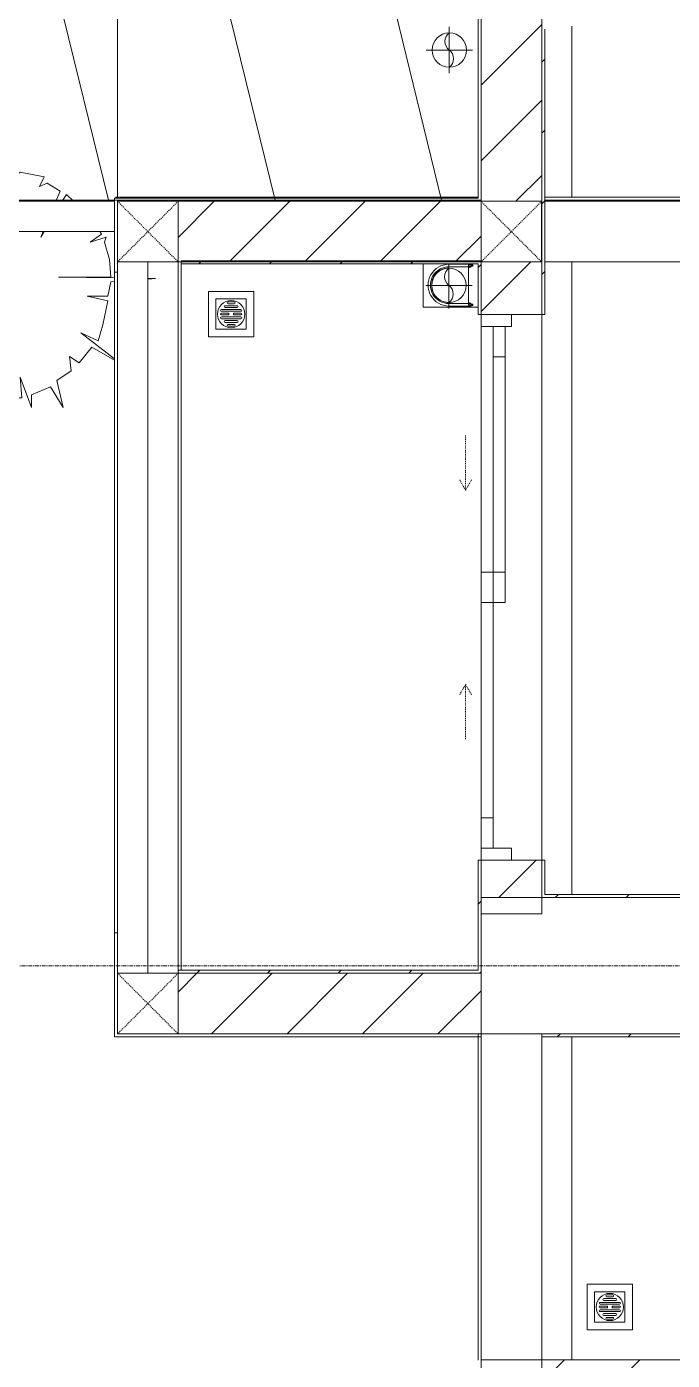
# Model space of a CAD drawing. Header units: millimetres. Extents: x 5357 to 201988, y -16345 to 109895.
# Drawn here: x 105953 to 108084, y 60435 to 64835 of the extents above; entities that cross this region are included whole.
import ezdxf

# ---------------------------------------------------------------- set-up
doc = ezdxf.new("R2010")
doc.units = ezdxf.units.MM
for name, pattern in [('Dash', [6, 3, -3]), ('Grid Line', [22.225, 12.7, -3.175, 3.175, -3.175]), ('IMPORT-CENTER _3_', [10.16, 6.35, -1.27, 1.27, -1.27])]:
    doc.linetypes.add(name, pattern=pattern)
for name, color, linetype, lineweight in [('0-1', 7, 'Continuous', 5), ('A-CLNG', 13, 'Continuous', 9), ('A-DETL-GENF', 92, 'Continuous', 9), ('A-DETL-GENF-5', 254, 'Continuous', 9), ('A-DETL-THIN', 151, 'Continuous', 9), ('A-DOOR', 31, 'Continuous', 9), ('A-DOOR-FRAM', 31, 'Continuous', 9), ('A-DOOR-HDLN', 31, 'Dash', 9), ('A-FLOR', 192, 'Continuous', 9), ('A-FLOR-1', 10, 'Continuous', 9), ('A-FLOR-2', 53, 'Continuous', 9), ('A-WALL', 113, 'Continuous', 9), ('A-WALL-1', 9, 'Continuous', 18), ('A-WALL-2', 53, 'Continuous', 9), ('A-WALL-4', 113, 'Continuous', 18), ('A-WALL-PATT-1', 10, 'Continuous', 9), ('A-WALL-PATT-2', 53, 'Continuous', 9), ('A-WALL-PATT-3', 111, 'Continuous', 9), ('G-IMPT', 8, 'Continuous', 9), ('G-IMPT-2', 8, 'IMPORT-CENTER _3_', 9), ('I-WALL-1', 9, 'Continuous', 18), ('I-WALL-2', 53, 'Continuous', 9), ('L-PLNT', 71, 'Continuous', 9), ('L-SITE-WALL-1', 10, 'Continuous', 9), ('M-EQPM', 50, 'Continuous', 9), ('S-COLS', 52, 'Continuous', 9), ('S-COLS-2', 9, 'Continuous', 18), ('S-COLS-5', 52, 'Continuous', 18), ('S-COLS-6', 52, 'Dash', 9), ('S-COLS-HDLN', 52, 'Dash', 9), ('S-GRID-1', 1, 'Grid Line', 9)]:
    doc.layers.add(name, color=color, linetype=linetype, lineweight=lineweight)
pattern_1 = [(45, (0, 0), (-124.4508, 124.4508), [])]
pattern_2 = [(45, (0, 0), (-116.67262, 116.67262), [])]

# ---------------------------------------------------------------- blocks, each defined once
blk = doc.blocks.new('NCV_TKTC_KET CAU_rvt-1-TKCS_MB SÂN ĐƯỜNG NỘI BỘ')
at = {"layer": 'A-FLOR-1'}
for p, q in [((107452.5, 64271.9), (107452.5, 68435.3)), ((106242.5, 64261.9), (100752.6, 64261.9)), ((100752.6, 64261.9), (106242.5, 64261.9)), ((107452.5, 62085.3), (107452.5, 63885.3)), ((107452.5, 61502), (107452.5, 61511.9)), ((107452.5, 60435.3), (107452.5, 61502)), ((107452.5, 60582.9), (107452.5, 60435.3))]:
    blk.add_line(p, q, dxfattribs=at)
at = {"layer": 'A-FLOR-2'}
for p, q in [((107452.5, 63885.3), (107452.5, 62085.3)), ((107452.5, 61511.9), (107452.5, 61502))]:
    blk.add_line(p, q, dxfattribs=at)
at = {"layer": 'L-SITE-WALL-1'}
blk.add_line((107452.6, 60437.3), (107452.6, 61511.9), dxfattribs=at)
at = {"layer": 'S-COLS-2'}
for p, q in [((108302.6, 61961.9), (107452.6, 61961.9)), ((107452.6, 61961.9), (107452.6, 61511.9)), ((107452.6, 61511.9), (108302.6, 61511.9))]:
    blk.add_line(p, q, dxfattribs=at)
blk = doc.blocks.new('NCV_TKTC_TANG 1_rvt-1-TKCS_MB SÂN ĐƯỜNG NỘI BỘ')
at = {"layer": 'A-WALL-PATT-1'}
h = blk.add_hatch(dxfattribs=at)
h.set_pattern_fill('FP_1', color=256, style=0, pattern_type=2)
h.set_pattern_definition(pattern_1)
h.paths.add_polyline_path([(110487.8, 60336.9), (110652.6, 60336.9), (110652.6, 60436.9), (107652.6, 60436.9), (107652.6, 60336.9), (109454.5, 60336.9)])
at = {"layer": 'A-WALL-PATT-2'}
h = blk.add_hatch(dxfattribs=at)
h.set_pattern_fill('FP_2', color=256, style=0, pattern_type=2)
h.set_pattern_definition(pattern_2)
h.paths.add_polyline_path([(107662.6, 61962), (107662.6, 62085.3), (107652.6, 62085.3), (107652.6, 61962)])
h.paths.add_polyline_path([(107652.6, 63885.3), (107662.6, 63885.3), (107662.6, 64826.9), (107652.6, 64826.9), (107652.6, 64058.6)])
h = blk.add_hatch(dxfattribs=at)
h.set_pattern_fill('FP_2', color=256, style=0, pattern_type=2)
h.set_pattern_definition(pattern_2)
h.paths.add_polyline_path([(106462.6, 64051.9), (107442.6, 64051.9), (107442.6, 64058.6), (106462.6, 64058.6)])
h = blk.add_hatch(dxfattribs=at)
h.set_pattern_fill('FP_2', color=256, style=0, pattern_type=2)
h.set_pattern_definition(pattern_2)
h.paths.add_polyline_path([(107442.6, 61711.9), (107452.6, 61711.9), (107452.5, 62085.3), (107442.6, 62085.3), (107442.6, 61721.9)])
h.paths.add_polyline_path([(107442.6, 63885.3), (107452.6, 63885.3), (107452.5, 64058.6), (107442.6, 64058.6), (107442.6, 64034.8)])
h = blk.add_hatch(dxfattribs=at)
h.set_pattern_fill('FP_2', color=256, style=0, pattern_type=2)
h.set_pattern_definition(pattern_2)
h.paths.add_polyline_path([(108302.7, 61962), (108312.6, 61962), (108311.2, 61972), (107662.6, 61972), (107662.6, 61962), (108302.7, 61962)])
h = blk.add_hatch(dxfattribs=at)
h.set_pattern_fill('FP_2', color=256, style=0, pattern_type=2)
h.set_pattern_definition(pattern_2)
h.paths.add_polyline_path([(107442.6, 61711.9), (107442.6, 61721.9), (106452.6, 61721.9), (106452.6, 61711.9), (107365.3, 61711.9)])
h = blk.add_hatch(dxfattribs=at)
h.set_pattern_fill('FP_2', color=256, style=0, pattern_type=2)
h.set_pattern_definition(pattern_2)
h.paths.add_polyline_path([(108296.5, 61501.9), (108302.6, 61501.9), (108302.6, 61511.9), (107652.6, 61511.9), (107652.6, 61501.9), (108244.1, 61501.9)])
at = {"layer": 'A-FLOR-1'}
for p, q in [((107652.6, 64826.9), (107652.6, 64836.9)), ((107652.6, 62085.3), (107652.6, 63885.3))]:
    blk.add_line(p, q, dxfattribs=at)
at = {"layer": 'A-FLOR-2'}
blk.add_line((107652.6, 63885.3), (107652.6, 62085.3), dxfattribs=at)
at = {"layer": 'A-WALL-1'}
for p, q in [((110652.6, 60436.9), (107652.6, 60436.9)), ((107652.6, 60436.9), (107652.6, 60336.9))]:
    blk.add_line(p, q, dxfattribs=at)
at = {"layer": 'A-WALL-2'}
for p, q in [((107452.6, 60437.3), (107452.6, 61511.9)), ((107652.6, 61501.9), (107652.6, 60437.3)), ((107452.6, 60437.3), (107652.6, 60437.3))]:
    blk.add_line(p, q, dxfattribs=at)
at = {"layer": 'I-WALL-1'}
for p, q in [((107652.6, 64826.9), (107652.6, 63885.3)), ((107662.6, 63885.3), (107662.6, 64826.9)), ((107442.6, 64061.9), (106462.6, 64061.9)), ((106462.6, 64061.9), (106462.6, 64051.9)), ((107452.6, 64061.9), (107442.6, 64061.9)), ((107452.6, 63885.3), (107452.6, 64061.9)), ((106462.6, 64051.9), (107442.6, 64051.9)), ((107442.6, 64051.9), (107442.6, 63885.3)), ((107442.6, 63885.3), (107452.6, 63885.3)), ((107652.6, 63885.3), (107662.6, 63885.3)), ((107442.6, 62085.3), (107442.6, 61721.9)), ((107452.6, 62085.3), (107442.6, 62085.3)), ((107452.6, 61711.9), (107452.6, 62085.3)), ((107652.6, 62085.3), (107652.6, 61962)), ((107662.6, 62085.3), (107652.6, 62085.3)), ((107662.6, 61972), (107662.6, 62085.3)), ((107652.6, 61962), (107662.6, 61962)), ((108312.6, 61972), (107662.6, 61972)), ((107662.6, 61962), (108302.6, 61962)), ((107442.6, 61721.9), (106452.6, 61721.9)), ((106452.6, 61721.9), (106452.6, 61711.9)), ((106452.6, 61711.9), (107442.6, 61711.9)), ((107442.6, 61711.9), (107452.6, 61711.9)), ((108302.6, 61511.9), (107652.6, 61511.9)), ((107652.6, 61511.9), (107652.6, 61501.9)), ((107652.6, 61501.9), (108302.6, 61501.9))]:
    blk.add_line(p, q, dxfattribs=at)
at = {"layer": 'I-WALL-2'}
for p, q in [((106452.6, 61721.9), (106452.6, 64058.6)), ((106462.6, 64051.9), (106462.6, 61721.9))]:
    blk.add_line(p, q, dxfattribs=at)
blk = doc.blocks.new('DEG_02-DEG_03 - DEG_02B-1800x2400mm-CỬA ĐI 02 CÁNH TRƯỢT-2213204-TKCS_MB SÂN ĐƯỜNG NỘI BỘ')
at = {"layer": 'A-DOOR'}
for p, q in [((-760, 100), (-860, 100)), ((-860, 100), (-860, 60)), ((-760, 60), (-760, 100)), ((-760, 100), (-50, 100)), ((50, 100), (-50, 100)), ((-50, 100), (-50, 60)), ((50, 60), (50, 100)), ((-860, 60), (-760, 60)), ((-50, 60), (-760, 60)), ((50, 60), (-50, 60)), ((-50, 60), (-50, 20)), ((-50, 60), (50, 60)), ((50, 20), (50, 60)), ((50, 60), (760, 60)), ((860, 60), (760, 60)), ((760, 60), (760, 20)), ((860, 20), (860, 60)), ((-50, 20), (50, 20)), ((760, 20), (50, 20)), ((760, 20), (860, 20))]:
    blk.add_line(p, q, dxfattribs=at)
at = {"layer": 'A-DOOR-FRAM'}
for p, q in [((-860, 100), (-900, 100)), ((-900, 100), (-900, 0)), ((-860, 0), (-860, 100)), ((900, 100), (860, 100)), ((860, 100), (860, 0)), ((900, 0), (900, 100)), ((-900, 0), (-860, 0)), ((860, 0), (900, 0))]:
    blk.add_line(p, q, dxfattribs=at)
at = {"layer": 'A-DOOR-HDLN'}
for p, q in [((-500.4, 151.1), (-320.4, 151.1)), ((-320.4, 151.1), (-355, 171.1)), ((-320.4, 151.1), (-355, 131.1)), ((320.4, 151.1), (355, 171.1)), ((320.4, 151.1), (355, 131.1)), ((500.4, 151.1), (320.4, 151.1))]:
    blk.add_line(p, q, dxfattribs=at)
blk = doc.blocks.new('TKTC_XREF_251221_MB TANG 1 - TKTC_XREF_260130_MB TANG 1_dwg_THU NUOC - THU NUOC-444531-TKCS_MB TẦNG 1-4202120-TKCS_MB SÂN ĐƯỜNG NỘI BỘ')
at = {"layer": 'M-EQPM'}
for p, q in [((-23.3, 10.8), (40.9, 10.8)), ((40.9, 4.8), (-23.3, 4.8)), ((-11, 23.3), (28.5, 23.3)), ((28.5, 17.3), (-11, 17.3)), ((-1.1, 35.6), (18.5, 35.6)), ((18.5, 29.6), (-1.1, 29.6)), ((-23.3, -13.6), (40.9, -13.6)), ((40.9, -19.6), (-23.3, -19.6)), ((-11, -26.1), (28.5, -26.1)), ((28.5, -32.1), (-11, -32.1)), ((-1.1, -38.5), (18.5, -38.5)), ((18.5, -44.5), (-1.1, -44.5))]:
    blk.add_line(p, q, dxfattribs=at)
at = {"layer": 'M-EQPM', "flags": 128}
for points in [[(83.7, -79.4), (83.7, 70.6), (-66.3, 70.6), (-66.3, -79.4)], [(58.7, -54.4), (58.7, 45.6), (-41.3, 45.6), (-41.3, -54.4)]]:
    blk.add_lwpolyline(points, close=True, dxfattribs=at)
for points in [[(-23.3, -1.2), (0.7, -1.2), (0.7, -7.2), (-23.3, -7.2)], [(40.9, -7.2), (16.7, -7.2), (16.7, -1.2), (40.9, -1.2)]]:
    blk.add_lwpolyline(points, dxfattribs=at)
at = {"layer": 'M-EQPM'}
for centre, radius, start, end in [((8.7, -4.4), 45, 360, 180), ((8.7, -4.4), 45, 360, 180), ((-23.3, 7.8), 3, 90, 270), ((-11, 20.3), 3, 90, 270), ((-1.1, 32.6), 3, 90, 270), ((18.5, 32.6), 3, 270, 90), ((28.5, 20.3), 3, 270, 90), ((40.9, 7.8), 3, 270, 90), ((8.7, -4.4), 45, 180, 360), ((8.7, -4.4), 45, 180, 360), ((-23.3, -4.2), 3, 90, 270), ((-23.3, -16.6), 3, 90, 270), ((-11, -29.1), 3, 90, 270), ((-1.1, -41.5), 3, 90, 270), ((18.5, -41.5), 3, 270, 90), ((28.5, -29.1), 3, 270, 90), ((40.9, -4.2), 3, 270, 90), ((40.9, -16.6), 3, 270, 90)]:
    blk.add_arc(centre, radius, start, end, dxfattribs=at)
blk = doc.blocks.new('TKTC_XREF_251221_MB TANG 1 - TKTC_XREF_260130_MB TANG 1_dwg_THU NUOC - THU NUOC-444531-TKCS_MB TẦNG 1-4202124-TKCS_MB SÂN ĐƯỜNG NỘI BỘ')
at = {"layer": 'M-EQPM'}
for p, q in [((-23.3, 10.8), (40.9, 10.8)), ((40.9, 4.8), (-23.3, 4.8)), ((-11, 23.3), (28.5, 23.3)), ((28.5, 17.3), (-11, 17.3)), ((-1.1, 35.6), (18.5, 35.6)), ((18.5, 29.6), (-1.1, 29.6)), ((-23.3, -13.6), (40.9, -13.6)), ((40.9, -19.6), (-23.3, -19.6)), ((-11, -26.1), (28.5, -26.1)), ((28.5, -32.1), (-11, -32.1)), ((-1.1, -38.5), (18.5, -38.5)), ((18.5, -44.5), (-1.1, -44.5))]:
    blk.add_line(p, q, dxfattribs=at)
at = {"layer": 'M-EQPM', "flags": 128}
for points in [[(83.7, -79.4), (83.7, 70.6), (-66.3, 70.6), (-66.3, -79.4)], [(58.7, -54.4), (58.7, 45.6), (-41.3, 45.6), (-41.3, -54.4)]]:
    blk.add_lwpolyline(points, close=True, dxfattribs=at)
for points in [[(-23.3, -1.2), (0.7, -1.2), (0.7, -7.2), (-23.3, -7.2)], [(40.9, -7.2), (16.7, -7.2), (16.7, -1.2), (40.9, -1.2)]]:
    blk.add_lwpolyline(points, dxfattribs=at)
at = {"layer": 'M-EQPM'}
for centre, radius, start, end in [((8.7, -4.4), 45, 360, 180), ((8.7, -4.4), 45, 360, 180), ((-23.3, 7.8), 3, 90, 270), ((-11, 20.3), 3, 90, 270), ((-1.1, 32.6), 3, 90, 270), ((18.5, 32.6), 3, 270, 90), ((28.5, 20.3), 3, 270, 90), ((40.9, 7.8), 3, 270, 90), ((8.7, -4.4), 45, 180, 360), ((8.7, -4.4), 45, 180, 360), ((-23.3, -4.2), 3, 90, 270), ((-23.3, -16.6), 3, 90, 270), ((-11, -29.1), 3, 90, 270), ((-1.1, -41.5), 3, 90, 270), ((18.5, -41.5), 3, 270, 90), ((28.5, -29.1), 3, 270, 90), ((40.9, -4.2), 3, 270, 90), ((40.9, -16.6), 3, 270, 90)]:
    blk.add_arc(centre, radius, start, end, dxfattribs=at)
blk = doc.blocks.new('TKTC_XREF_251221_MB TANG 1 - TKTC_XREF_260130_MB TANG 1_dwg_$cc-V368-TKCS_MB SÂN ĐƯỜNG NỘI BỘ')
at = {"layer": 'G-IMPT'}
blk.add_circle((0, 0), 0.5, dxfattribs=at)
for centre, radius, start, end in [((0, 0), 0.5, 90, 270), ((0.188, 0.25), 0.313, 126.8699, 233.1301), ((-0.188, -0.25), 0.313, 306.8699, 53.1301)]:
    blk.add_arc(centre, radius, start, end, dxfattribs=at)
at = {"layer": 'G-IMPT-2'}
for p, q in [((0, -0.673), (0, 0.673)), ((-0.673, 0), (0.673, 0))]:
    blk.add_line(p, q, dxfattribs=at)
blk = doc.blocks.new('TKTC_XREF_251221_MB TANG 1 - TKTC_XREF_260130_MB TANG 1_dwg_CUM U_DN100-V410-TKCS_MB SÂN ĐƯỜNG NỘI BỘ')
at = {"layer": 'G-IMPT'}
for p, q in [((-79.1, 66.6), (-79.1, 63.4)), ((-76.6, 66.6), (-76.6, 63.4)), ((-74.6, 66.6), (-74.6, 63.4)), ((-72.7, 69.3), (-72.7, 60.7)), ((-66.9, 67.9), (-71.7, 67.9)), ((-66.9, 62.1), (-71.7, 62.1)), ((-65, 69), (0, 69)), ((-79.1, -63.4), (-79.1, -66.6)), ((-76.6, -63.4), (-76.6, -66.6)), ((-74.6, -63.4), (-74.6, -66.6)), ((-72.7, -60.7), (-72.7, -69.3)), ((-66.9, -62.1), (-71.7, -62.1)), ((-66.9, -67.9), (-71.7, -67.9)), ((-65, -69), (0, -69))]:
    blk.add_line(p, q, dxfattribs=at)
at = {"layer": 'G-IMPT', "flags": 128}
for points in [[(-72.7, 67.6), (-78.1, 67.6), (-78.1, 62.4), (-72.7, 62.4)], [(-71.7, 59.2), (-66.9, 59.2), (-66.9, 70.8), (-71.7, 70.8)], [(-66.9, 70.8), (-66.9, 72.7), (-65, 72.7), (-65, 57.3), (-66.9, 57.3), (-66.9, 59.2)], [(-65, 61), (0, 61), (0, 57)], [(-72.7, -62.4), (-78.1, -62.4), (-78.1, -67.6), (-72.7, -67.6)], [(-66.9, -70.1), (-66.9, -59.2), (-71.7, -59.2)], [(-66.9, -59.2), (-66.9, -57.3), (-65, -57.3), (-65, -70.1)], [(-65, -61), (0, -61), (0, -57)]]:
    blk.add_lwpolyline(points, dxfattribs=at)
at = {"layer": 'G-IMPT'}
for centre, radius, start, end in [((-78.1, 66.6), 0.96, 90, 180), ((-78.1, 63.4), 0.96, 180, 270), ((-71.1, 69.3), 1.56, 112.6199, 247.3801), ((-67.9, 65), 4.8, 143.1301, 216.8699), ((-71.1, 60.7), 1.56, 112.6199, 247.3801), ((0, 0), 69, 270, 90), ((0, 0), 61, 270, 90), ((0, 0), 57, 270, 90), ((-78.1, -63.4), 0.96, 90, 180), ((-78.1, -66.6), 0.96, 180, 270), ((-71.1, -60.7), 1.56, 112.6199, 247.3801), ((-67.9, -65), 4.8, 143.1301, 216.8699)]:
    blk.add_arc(centre, radius, start, end, dxfattribs=at)
blk = doc.blocks.new('TKTC_XREF_251221_MB TANG 1 - TKTC_XREF_260130_MB TANG 1_dwg_$cc-V411-TKCS_MB SÂN ĐƯỜNG NỘI BỘ')
at = {"layer": 'G-IMPT'}
blk.add_circle((0, 0), 0.5, dxfattribs=at)
for centre, radius, start, end in [((0, 0), 0.5, 90, 270), ((0.188, 0.25), 0.313, 126.8699, 233.1301), ((-0.188, -0.25), 0.313, 306.8699, 53.1301)]:
    blk.add_arc(centre, radius, start, end, dxfattribs=at)
at = {"layer": 'G-IMPT-2'}
for p, q in [((0, -0.673), (0, 0.623)), ((-0.673, 0), (0.673, 0))]:
    blk.add_line(p, q, dxfattribs=at)
blk = doc.blocks.new('TKTC_XREF_251221_MB TANG 1 - TKTC_XREF_260130_MB TANG 1_dwg-4202109-TKCS_MB SÂN ĐƯỜNG NỘI BỘ')
at = {"layer": 'G-IMPT'}
blk.add_line((-95740.4, -337294.7), (-95740.4, -337437), dxfattribs=at)
at = {"layer": 'G-IMPT', "flags": 128}
for points in [[(-95709.2, -336309.7), (-96899, -336309.7), (-96899, -337078.1)], [(-95740.4, -337437), (-95890.1, -337437), (-95890.1, -337294.7)], [(-95740.3, -337294.7), (-95740.3, -337437.3), (-95709.1, -337437.1)]]:
    blk.add_lwpolyline(points, dxfattribs=at)
for name, p, xscale, yscale, zscale, rotation in [('TKTC_XREF_251221_MB TANG 1 - TKTC_XREF_260130_MB TANG 1_dwg_$cc-V368-TKCS_MB SÂN ĐƯỜNG NỘI BỘ', (-95804, -336589.1), 113.7150000000073, 113.7150000000073, 113.7150000000073, 359.9990086636432), ('TKTC_XREF_251221_MB TANG 1 - TKTC_XREF_260130_MB TANG 1_dwg_$cc-V411-TKCS_MB SÂN ĐƯỜNG NỘI BỘ', (-95805.3, -337365.5), 113.7150000000073, 113.7150000000073, 113.7150000000073, 359.9990086636432), ('TKTC_XREF_251221_MB TANG 1 - TKTC_XREF_260130_MB TANG 1_dwg_CUM U_DN100-V410-TKCS_MB SÂN ĐƯỜNG NỘI BỘ', (-95805.3, -337364.6), 0.9975000000000008, 0.9975000000000008, 0.9975000000000008, 180.000991338195)]:
    blk.add_blockref(name, p, dxfattribs=dict(xscale=xscale, yscale=yscale, zscale=zscale, rotation=rotation))
blk.add_blockref('TKTC_XREF_251221_MB TANG 1 - TKTC_XREF_260130_MB TANG 1_dwg_THU NUOC - THU NUOC-444531-TKCS_MB TẦNG 1-4202120-TKCS_MB SÂN ĐƯỜNG NỘI BỘ', (-96532.9, -337455.6))
at = {"extrusion": (0, 0, -1), "zscale": -1}
blk.add_blockref('TKTC_XREF_251221_MB TANG 1 - TKTC_XREF_260130_MB TANG 1_dwg_THU NUOC - THU NUOC-444531-TKCS_MB TẦNG 1-4202124-TKCS_MB SÂN ĐƯỜNG NỘI BỘ', (95265.5, -340731), dxfattribs=at)
blk = doc.blocks.new('TKTC_XREF_251221_MB TANG 1 - TKTC_XREF_251221_MB TANG 1-2038492-TKCS_MB SÂN ĐƯỜNG NỘI BỘ')
blk.add_blockref('TKTC_XREF_251221_MB TANG 1 - TKTC_XREF_260130_MB TANG 1_dwg-4202109-TKCS_MB SÂN ĐƯỜNG NỘI BỘ', (169499.1, 384109.7))
blk = doc.blocks.new('CAY MAI VAN PHUC - CAY DUC SOC_dwg-V649-TKCS_MB SÂN ĐƯỜNG NỘI BỘ')
at = {"layer": 'G-IMPT'}
for p, q in [((661.1, -17.6), (646.1, -16.6)), ((646.1, -19.4), (660.4, -19.1))]:
    blk.add_line(p, q, dxfattribs=at)
at = {"layer": 'G-IMPT', "flags": 128}
for points in [[(32.8, 479.5), (12.9, 293.4), (6.2, 771.8), (-13.8, 346.6), (-60.3, 479.5)], [(506.6, 321.6), (411.9, 266.9), (358.7, 333.3), (318.8, 306.7), (325.4, 366.5), (265.6, 406.4), (292.2, 519.4), (239, 433), (159.2, 466.2), (159.2, 519.4), (112.6, 393.1), (119.3, 479.5), (79.4, 479.5), (72.7, 426.3), (52.8, 486.1), (32.8, 479.5)], [(-60.3, 479.5), (-67, 419.7), (-133.5, 499.4), (-126.8, 413), (-206.6, 479.5), (-173.4, 359.9), (-213.3, 426.3), (-293.1, 379.8), (-279.8, 346.6), (-319.7, 373.2), (-366.2, 320)], [(-366.2, 320), (-326.3, 273.5), (-472.6, 306.7), (-359.6, 246.9), (-426.1, 246.9)], [(506.6, -6.6), (491.7, -5.6), (478.4, 54.2), (391.9, 54.2), (478.4, 74.2), (458.4, 173.8), (438.5, 240.3), (365.3, 207.1), (506.6, 315.6)], [(-426.1, 246.9), (-446, 207.1), (-419.4, 173.8), (-452.7, 167.2), (-466, 67.5), (-439.4, 67.5), (-472.6, 47.6), (-439.4, 14.4), (-878.3, -78.6), (-80.3, -38.8), (-472.6, -105.2), (-446, -204.9), (-419.4, -198.2), (-419.4, -215.4)], [(444.8, -215.4), (451.8, -204.9), (405.2, -171.7), (471.7, -191.6), (465.1, -171.7), (485, -98.6), (491.7, -25.5), (272.2, -25.5), (506.6, -21.7)], [(662.2, -19.1), (677.9, -18.8), (662.8, -17.8)], [(208.9, -215.4), (199.1, -191.6), (213.2, -215.4)], [(-247, -342), (-366.2, -550.4), (-259.8, -417.5), (-213.3, -444.1), (-166.7, -417.5), (-166.7, -457.4), (-100.2, -470.7), (-19.9, -481.4), (-0.5, -390.9), (-0.5, -590.3), (26.2, -484), (86, -477.3), (86, -444.1), (112.6, -464), (212.4, -444.1), (192.4, -404.2), (225.7, -417.5), (278.9, -384.3), (261.4, -342)], [(-335.2, -342), (-339.6, -364.4), (-313, -377.6), (-277.4, -342)], [(288.3, -342), (305.5, -371), (334.5, -342)]]:
    blk.add_lwpolyline(points, dxfattribs=at)
at = {"layer": 'G-IMPT'}
blk.add_circle((0, 0), 38.6, dxfattribs=at)
blk = doc.blocks.new('CAY MAI VAN PHUC - CAY BONG TRANG-V650-TKCS_MB SÂN ĐƯỜNG NỘI BỘ')
at = {"extrusion": (0, 0, -1), "xscale": 0.7894736842105263, "yscale": 0.7894736842105263, "zscale": -0.7894736842105263, "rotation": 180}
blk.add_blockref('CAY MAI VAN PHUC - CAY DUC SOC_dwg-V649-TKCS_MB SÂN ĐƯỜNG NỘI BỘ', (0, 0), dxfattribs=at)
blk = doc.blocks.new('G1_SOF - BO TRU - 200x200-V1000-TKCS_MB SÂN ĐƯỜNG NỘI BỘ')
at = {"layer": 'S-COLS-HDLN'}
for p, q in [((-100, -100), (100, 100)), ((99.9, -99.9), (-100, 100))]:
    blk.add_line(p, q, dxfattribs=at)
blk = doc.blocks.new('G1_SOF - BO TRU - 200x200-V1002-TKCS_MB SÂN ĐƯỜNG NỘI BỘ')
at = {"layer": 'S-COLS-HDLN'}
for p, q in [((99.9, -99.9), (-100, 100)), ((-100, -100), (99.9, 99.9))]:
    blk.add_line(p, q, dxfattribs=at)
blk = doc.blocks.new('G1_SOF - BO TRU - 200x200-3051103-TKCS_MB SÂN ĐƯỜNG NỘI BỘ')
at = {"layer": 'S-COLS-HDLN'}
for p, q in [((-100, -100), (100, 100)), ((100, -100), (-100, 100))]:
    blk.add_line(p, q, dxfattribs=at)

msp = doc.modelspace()

# ---------------------------------------------------------------- hatches: boundary and pattern name
at = {"layer": 'A-DETL-GENF'}
h = msp.add_hatch(dxfattribs=at)
h.set_pattern_fill('FP_9', color=256, style=0, pattern_type=2)
h.set_pattern_definition([(90, (0, 0), (-395.131, 395.131), [104.775, -685.488]), (45, (0, 0), (-395.1313, 395.1313), [104.775, -454.025]), (135, (0, 0), (-395.1313, -395.1313), [104.775, -454.025])])
h.paths.add_polyline_path([(35003.5, 8088.2), (35003.5, 8188.2), (34703.5, 8188.2), (34703.5, 8088.2)])
h.paths.add_polyline_path([(134601.5, 8088.2), (134601.5, 8188.2), (134501.6, 8188.2), (134501.6, 8088.2)])
h.paths.add_polyline_path([(117301.6, 8088.2), (117601.6, 8088.2), (117601.6, 8188.2), (117301.6, 8188.2)])
h.paths.add_polyline_path([(121901.6, 8088.2), (121901.6, 8188.2), (121601.6, 8188.2), (121601.6, 8088.2)])
h.paths.add_polyline_path([(130201.6, 8088.2), (130501.6, 8088.2), (130501.6, 8188.2), (130201.6, 8188.2)])
h.paths.add_polyline_path([(43603.5, 8088.2), (43603.5, 8188.2), (43303.5, 8188.2), (43303.5, 8088.2)])
h.paths.add_polyline_path([(126201.6, 8088.2), (126201.6, 8188.2), (125901.6, 8188.2), (125901.6, 8088.2)])
h.paths.add_polyline_path([(39303.5, 8088.2), (39303.5, 8188.2), (39003.5, 8188.2), (39003.5, 8088.2)])
h.paths.add_polyline_path([(26303.5, 8088.2), (26403.5, 8088.2), (26403.5, 8188.2), (26303.5, 8188.2)])
h.paths.add_polyline_path([(30703.5, 8088.2), (30703.5, 8188.2), (30403.5, 8188.2), (30403.5, 8088.2)])
h.paths.add_polyline_path([(134601.5, 11956.3), (134601.5, 12256.3), (134501.6, 12256.3), (134501.6, 11956.3), (134585.7, 11956.3)])
h.paths.add_polyline_path([(134501.6, 16056.3), (134601.5, 16056.3), (134601.5, 16356.3), (134501.6, 16356.3)])
h.paths.add_polyline_path([(134601.5, 20156.3), (134601.5, 20456.3), (134501.6, 20456.3), (134501.6, 20156.3)])
h.paths.add_polyline_path([(57852.6, 23336.9), (57852.6, 23337.4), (57655.4, 23336.9)])
h.paths.add_polyline_path([(111452.6, 23336.9), (111450.6, 23337.4), (111452.6, 23336.9)])
h.paths.add_polyline_path([(99788.7, 23336.9), (99777.6, 23337.4), (99777.6, 23336.9), (99780.4, 23336.9)])
h.paths.add_polyline_path([(103252.6, 23336.9), (103250.6, 23337.4), (103251, 23336.9)])
h.paths.add_polyline_path([(86477.6, 23336.9), (86477.6, 23337.4), (86456.3, 23336.9)])
h.paths.add_polyline_path([(49652.6, 23336.9), (49652.6, 23337.4), (49454.2, 23336.9)])
h.paths.add_polyline_path([(134501.6, 24256.3), (134601.5, 24256.3), (134601.5, 24556.3), (134501.6, 24556.3)])
h.paths.add_polyline_path([(26303.5, 24256.3), (26403.5, 24256.3), (26403.5, 24556.3), (26303.5, 24556.3)])
h.paths.add_polyline_path([(44827.6, 24536.9), (44827.6, 24537.4), (44804.2, 24536.9)])
h.paths.add_polyline_path([(77102.6, 24536.9), (77102.6, 24537.4), (77101.7, 24536.9)])
h.paths.add_polyline_path([(134601.5, 28356.3), (134601.5, 28656.3), (134501.6, 28656.3), (134501.6, 28356.3)])
h.paths.add_polyline_path([(134585.7, 32456.3), (134601.5, 32456.3), (134601.5, 32756.3), (134501.6, 32756.3), (134501.6, 32456.3)])
h.paths.add_polyline_path([(134501.6, 36556.3), (134601.5, 36556.3), (134601.5, 36856.3), (134501.6, 36856.3)])
h.paths.add_polyline_path([(134593.4, 40586.3), (134601.5, 40586.3), (134601.5, 40886.3), (134501.6, 40886.3), (134501.6, 40586.3), (134589.3, 40586.3)])
h.paths.add_polyline_path([(106252.6, 53311.9), (106252.6, 53311.9), (106252.6, 53312)])
h.paths.add_polyline_path([(53452.6, 60235.3), (53452.7, 60235.3), (53452.6, 60435.3)])
h.paths.add_polyline_path([(107452.5, 60235.3), (107452.6, 60235.3), (107452.4, 60235.3)])
h.paths.add_polyline_path([(106252.6, 64058.6), (106252.6, 64058.6), (106252.6, 64158.6)])
h.paths.add_polyline_path([(105952.5, 69761.9), (105952.6, 69761.9), (105952.4, 69761.9)])
h.paths.add_polyline_path([(38152.6, 78836.9), (38152.6, 78836.9), (38152.6, 79036.9)])
h.paths.add_polyline_path([(97752.6, 84118.2), (98052.6, 84118.2), (98052.6, 84218.2), (97752.6, 84218.2)])
h.paths.add_polyline_path([(63052.6, 84118.2), (63052.6, 84218.2), (62752.6, 84218.2), (62752.6, 84118.2)])
h.paths.add_polyline_path([(102252.6, 84118.2), (102252.6, 84218.2), (101952.6, 84218.2), (101952.6, 84118.2), (102191.9, 84118.2)])
h.paths.add_polyline_path([(58952.6, 84118.2), (58952.6, 84218.2), (58652.6, 84218.2), (58652.6, 84118.2)])
h.paths.add_polyline_path([(85352.6, 84118.2), (85452.6, 84118.2), (85452.6, 84218.2), (85252.6, 84218.2), (85253.7, 84118.2), (85344.1, 84118.2)])
h.paths.add_polyline_path([(110652.6, 84118.2), (110652.6, 84218.2), (110352.6, 84218.2), (110352.6, 84118.2)])
h.paths.add_polyline_path([(50252.6, 84118.2), (50552.6, 84118.2), (50552.6, 84218.2), (50252.6, 84218.2)])
h.paths.add_polyline_path([(106452.6, 84118.2), (106452.6, 84218.2), (106152.6, 84218.2), (106152.6, 84118.2)])
h.paths.add_polyline_path([(54452.6, 84118.2), (54752.6, 84118.2), (54752.6, 84218.2), (54452.6, 84218.2)])
h.paths.add_polyline_path([(89352.6, 84118.2), (89652.6, 84118.2), (89652.6, 84218.2), (89352.6, 84218.2)])
h.paths.add_polyline_path([(114852.6, 84118.2), (114852.6, 84218.2), (114552.6, 84218.2), (114552.6, 84118.2)])
h.paths.add_polyline_path([(46052.6, 84118.2), (46352.6, 84118.2), (46352.6, 84218.2), (46052.6, 84218.2)])
h.paths.add_polyline_path([(93552.6, 84118.2), (93852.6, 84118.2), (93852.6, 84218.2), (93552.6, 84218.2)])
h.paths.add_polyline_path([(41852.6, 84118.2), (42152.6, 84118.2), (42152.6, 84218.2), (41852.6, 84218.2)])
h.paths.add_polyline_path([(118752.6, 84118.2), (119052.6, 84118.2), (119052.6, 84218.2), (118752.6, 84218.2)])
h.paths.add_polyline_path([(37952.6, 84118.2), (37952.6, 84218.2), (37652.6, 84218.2), (37652.6, 84118.2), (37809, 84118.2)])
h.paths.add_polyline_path([(123252.6, 84118.2), (123252.6, 84218.2), (122952.6, 84218.2), (122952.6, 84118.2), (122990.9, 84118.2)])
at = {"layer": 'A-DETL-GENF-5'}
h = msp.add_hatch(color=256, dxfattribs=at)
h.paths.add_polyline_path([(35003.5, 8088.2), (35003.5, 8188.2), (34703.5, 8188.2), (34703.5, 8088.2)])
h.paths.add_polyline_path([(134601.5, 8088.2), (134601.5, 8188.2), (134501.6, 8188.2), (134501.6, 8088.2)])
h.paths.add_polyline_path([(117301.6, 8088.2), (117601.6, 8088.2), (117601.6, 8188.2), (117301.6, 8188.2)])
h.paths.add_polyline_path([(121901.6, 8088.2), (121901.6, 8188.2), (121601.6, 8188.2), (121601.6, 8088.2)])
h.paths.add_polyline_path([(130201.6, 8088.2), (130501.6, 8088.2), (130501.6, 8188.2), (130201.6, 8188.2)])
h.paths.add_polyline_path([(43603.5, 8088.2), (43603.5, 8188.2), (43303.5, 8188.2), (43303.5, 8088.2)])
h.paths.add_polyline_path([(126201.6, 8088.2), (126201.6, 8188.2), (125901.6, 8188.2), (125901.6, 8088.2)])
h.paths.add_polyline_path([(39303.5, 8088.2), (39303.5, 8188.2), (39003.5, 8188.2), (39003.5, 8088.2)])
h.paths.add_polyline_path([(26303.5, 8088.2), (26403.5, 8088.2), (26403.5, 8188.2), (26303.5, 8188.2)])
h.paths.add_polyline_path([(30703.5, 8088.2), (30703.5, 8188.2), (30403.5, 8188.2), (30403.5, 8088.2)])
h.paths.add_polyline_path([(134601.5, 11956.3), (134601.5, 12256.3), (134501.6, 12256.3), (134501.6, 11956.3), (134585.7, 11956.3)])
h.paths.add_polyline_path([(134501.6, 16056.3), (134601.5, 16056.3), (134601.5, 16356.3), (134501.6, 16356.3)])
h.paths.add_polyline_path([(134601.5, 20156.3), (134601.5, 20456.3), (134501.6, 20456.3), (134501.6, 20156.3)])
h.paths.add_polyline_path([(57852.6, 23336.9), (57852.6, 23337.4), (57655.4, 23336.9)])
h.paths.add_polyline_path([(111452.6, 23336.9), (111450.6, 23337.4), (111452.6, 23336.9)])
h.paths.add_polyline_path([(99788.7, 23336.9), (99777.6, 23337.4), (99777.6, 23336.9), (99780.4, 23336.9)])
h.paths.add_polyline_path([(103252.6, 23336.9), (103250.6, 23337.4), (103251, 23336.9)])
h.paths.add_polyline_path([(86477.6, 23336.9), (86477.6, 23337.4), (86456.3, 23336.9)])
h.paths.add_polyline_path([(49652.6, 23336.9), (49652.6, 23337.4), (49454.2, 23336.9)])
h.paths.add_polyline_path([(134501.6, 24256.3), (134601.5, 24256.3), (134601.5, 24556.3), (134501.6, 24556.3)])
h.paths.add_polyline_path([(26303.5, 24256.3), (26403.5, 24256.3), (26403.5, 24556.3), (26303.5, 24556.3)])
h.paths.add_polyline_path([(44827.6, 24536.9), (44827.6, 24537.4), (44804.2, 24536.9)])
h.paths.add_polyline_path([(77102.6, 24536.9), (77102.6, 24537.4), (77101.7, 24536.9)])
h.paths.add_polyline_path([(134601.5, 28356.3), (134601.5, 28656.3), (134501.6, 28656.3), (134501.6, 28356.3)])
h.paths.add_polyline_path([(134585.7, 32456.3), (134601.5, 32456.3), (134601.5, 32756.3), (134501.6, 32756.3), (134501.6, 32456.3)])
h.paths.add_polyline_path([(134501.6, 36556.3), (134601.5, 36556.3), (134601.5, 36856.3), (134501.6, 36856.3)])
h.paths.add_polyline_path([(134593.4, 40586.3), (134601.5, 40586.3), (134601.5, 40886.3), (134501.6, 40886.3), (134501.6, 40586.3), (134589.3, 40586.3)])
h.paths.add_polyline_path([(106252.6, 53311.9), (106252.6, 53311.9), (106252.6, 53312)])
h.paths.add_polyline_path([(53452.6, 60235.3), (53452.7, 60235.3), (53452.6, 60435.3)])
h.paths.add_polyline_path([(107452.5, 60235.3), (107452.6, 60235.3), (107452.4, 60235.3)])
h.paths.add_polyline_path([(106252.6, 64058.6), (106252.6, 64058.6), (106252.6, 64158.6)])
h.paths.add_polyline_path([(105952.5, 69761.9), (105952.6, 69761.9), (105952.4, 69761.9)])
h.paths.add_polyline_path([(38152.6, 78836.9), (38152.6, 78836.9), (38152.6, 79036.9)])
h.paths.add_polyline_path([(97752.6, 84118.2), (98052.6, 84118.2), (98052.6, 84218.2), (97752.6, 84218.2)])
h.paths.add_polyline_path([(63052.6, 84118.2), (63052.6, 84218.2), (62752.6, 84218.2), (62752.6, 84118.2)])
h.paths.add_polyline_path([(102252.6, 84118.2), (102252.6, 84218.2), (101952.6, 84218.2), (101952.6, 84118.2), (102191.9, 84118.2)])
h.paths.add_polyline_path([(58952.6, 84118.2), (58952.6, 84218.2), (58652.6, 84218.2), (58652.6, 84118.2)])
h.paths.add_polyline_path([(85352.6, 84118.2), (85452.6, 84118.2), (85452.6, 84218.2), (85252.6, 84218.2), (85253.7, 84118.2), (85344.1, 84118.2)])
h.paths.add_polyline_path([(110652.6, 84118.2), (110652.6, 84218.2), (110352.6, 84218.2), (110352.6, 84118.2)])
h.paths.add_polyline_path([(50252.6, 84118.2), (50552.6, 84118.2), (50552.6, 84218.2), (50252.6, 84218.2)])
h.paths.add_polyline_path([(106452.6, 84118.2), (106452.6, 84218.2), (106152.6, 84218.2), (106152.6, 84118.2)])
h.paths.add_polyline_path([(54452.6, 84118.2), (54752.6, 84118.2), (54752.6, 84218.2), (54452.6, 84218.2)])
h.paths.add_polyline_path([(89352.6, 84118.2), (89652.6, 84118.2), (89652.6, 84218.2), (89352.6, 84218.2)])
h.paths.add_polyline_path([(114852.6, 84118.2), (114852.6, 84218.2), (114552.6, 84218.2), (114552.6, 84118.2)])
h.paths.add_polyline_path([(46052.6, 84118.2), (46352.6, 84118.2), (46352.6, 84218.2), (46052.6, 84218.2)])
h.paths.add_polyline_path([(93552.6, 84118.2), (93852.6, 84118.2), (93852.6, 84218.2), (93552.6, 84218.2)])
h.paths.add_polyline_path([(41852.6, 84118.2), (42152.6, 84118.2), (42152.6, 84218.2), (41852.6, 84218.2)])
h.paths.add_polyline_path([(118752.6, 84118.2), (119052.6, 84118.2), (119052.6, 84218.2), (118752.6, 84218.2)])
h.paths.add_polyline_path([(37952.6, 84118.2), (37952.6, 84218.2), (37652.6, 84218.2), (37652.6, 84118.2), (37809, 84118.2)])
h.paths.add_polyline_path([(123252.6, 84118.2), (123252.6, 84218.2), (122952.6, 84218.2), (122952.6, 84118.2), (122990.9, 84118.2)])
at = {"layer": 'A-WALL-PATT-3'}
h = msp.add_hatch(dxfattribs=at)
h.set_pattern_fill('FP_1', color=256, style=0, pattern_type=2)
h.set_pattern_definition(pattern_1)
h.paths.add_polyline_path([(107652.6, 64258.6), (107652.6, 66035.3), (107452.6, 66035.3), (107452.6, 64258.6), (107652.5, 64258.6)])
h.paths.add_polyline_path([(107452.6, 67435.3), (107652.6, 67435.3), (107652.6, 68435.3), (107452.6, 68435.3), (107452.6, 67936.9)])
h = msp.add_hatch(dxfattribs=at)
h.set_pattern_fill('FP_1', color=256, style=0, pattern_type=2)
h.set_pattern_definition(pattern_1)
h.paths.add_polyline_path([(107452.6, 64058.6), (107452.5, 64258.6), (106452.6, 64258.6), (106452.6, 64058.6), (107452.5, 64058.6)])
h = msp.add_hatch(dxfattribs=at)
h.set_pattern_fill('FP_1', color=256, style=0, pattern_type=2)
h.set_pattern_definition(pattern_1)
h.paths.add_polyline_path([(107452.6, 61961.9), (107652.6, 61961.9), (107652.6, 62085.3), (107452.6, 62085.3)])
h.paths.add_polyline_path([(107552.6, 63885.3), (107652.6, 63885.3), (107652.5, 64058.6), (107452.6, 64058.6), (107452.6, 63885.3)])
h = msp.add_hatch(dxfattribs=at)
h.set_pattern_fill('FP_1', color=256, style=0, pattern_type=2)
h.set_pattern_definition(pattern_1)
h.paths.add_polyline_path([(106452.6, 61511.9), (107452.6, 61511.9), (107452.5, 61711.9), (106452.6, 61711.9)])

# ---------------------------------------------------------------- linework, layer by layer
at = {"layer": 'A-CLNG'}
for p, q in [((107752.6, 64836.9), (107752.6, 64271.9)), ((107752.6, 64261.9), (107752.6, 64258.6)), ((107752.6, 64058.6), (107752.6, 61972)), ((107752.6, 61501.9), (107752.6, 60436.9))]:
    msp.add_line(p, q, dxfattribs=at)
at = {"layer": 'A-DETL-THIN'}
for p, q in [((107452.5, 69761.9), (107452.5, 64261.9)), ((105552.5, 67003), (106222.4, 64261.9)), ((106102.5, 67003), (106772.4, 64261.9)), ((106652.5, 67003), (107322.4, 64261.9)), ((106252.6, 64261.9), (100752.6, 64261.9)), ((107452.5, 64261.9), (100752.6, 64261.9)), ((100752.6, 64261.9), (106252.6, 64261.9)), ((106252.6, 61511.9), (106252.6, 64261.9)), ((106252.6, 64261.9), (106252.6, 61511.9)), ((107452.6, 61511.9), (106252.6, 61511.9)), ((106252.6, 61511.9), (107452.6, 61511.9)), ((107452.6, 56833.3), (107452.6, 61511.9)), ((107452.6, 61511.9), (107452.6, 56833.3))]:
    msp.add_line(p, q, dxfattribs=at)
at = {"layer": 'A-FLOR'}
for p, q in [((106242.5, 64261.9), (100752.6, 64261.9)), ((106252.6, 61512), (106252.6, 64058.6)), ((107452.6, 60437.3), (107452.6, 61511.9))]:
    msp.add_line(p, q, dxfattribs=at)
at = {"layer": 'A-WALL'}
for p, q in [((107452.5, 64268.6), (107452.5, 68435.3)), ((107452.6, 66035.3), (107452.6, 64268.6)), ((100752.6, 64258.6), (106242.5, 64258.6)), ((106247.4, 64271.9), (106258.9, 64271.9)), ((106247.4, 64271.9), (106247.4, 64268.6)), ((106261.2, 64271.9), (107442.5, 64271.9)), ((106452.6, 64258.6), (106452.6, 64058.6)), ((107452.6, 64058.6), (107452.6, 64258.6)), ((107662.6, 64271.9), (111942.6, 64271.9)), ((111942.6, 64261.9), (107662.6, 64261.9)), ((107662.6, 64258.6), (111942.6, 64258.6)), ((106242.5, 64158.6), (100752.6, 64158.6)), ((106252.6, 61711.9), (106252.6, 64058.6)), ((106352.6, 64058.6), (106352.6, 61711.9)), ((107652.6, 64058.6), (107452.6, 64058.6)), ((114952.6, 64058.6), (107662.6, 64058.6)), ((106242.5, 61845.3), (106242.5, 64025.4)), ((106252.5, 64025.4), (106252.5, 61845.3)), ((107652.6, 63885.3), (107652.6, 62085.3)), ((107452.6, 63035.3), (107452.6, 63845.3)), ((106452.6, 61711.9), (106452.6, 61511.9)), ((107442.5, 61502), (107452.5, 61502)), ((107442.5, 60435.3), (107442.5, 61501.9)), ((107452.5, 61502), (107452.5, 60435.3))]:
    msp.add_line(p, q, dxfattribs=at)
at = {"layer": 'A-WALL-4'}
for p, q in [((107442.5, 68635.3), (107442.5, 64268.6)), ((107652.6, 64258.6), (107652.6, 66035.3)), ((106252.3, 64268.6), (106242.5, 64268.6)), ((106242.5, 64268.6), (106242.5, 64025.4)), ((106256.8, 64268.6), (106252.5, 64268.6)), ((106252.5, 64025.4), (106252.5, 64258.6)), ((106254.1, 64258.6), (107652.6, 64258.6)), ((107442.5, 64268.6), (106258.3, 64268.6)), ((107452.5, 64258.6), (107452.5, 64268.6)), ((107452.6, 64268.6), (107452.6, 64258.6)), ((106452.6, 64058.6), (107452.6, 64058.6)), ((107452.6, 64058.6), (107452.6, 63885.3)), ((107652.6, 63885.3), (107652.6, 64058.6)), ((106242.5, 64025.4), (106252.5, 64025.4)), ((107552.6, 63885.3), (107652.6, 63885.3)), ((107452.6, 62085.3), (107452.6, 61908.3)), ((107652.6, 62085.3), (107552.6, 62085.3)), ((107652.6, 61908.3), (107652.6, 62085.3)), ((107452.6, 61908.3), (107652.6, 61908.3)), ((106252.5, 61845.3), (106242.5, 61845.3)), ((106242.5, 61845.3), (106242.5, 61511.9)), ((106252.5, 61512), (106252.5, 61845.3)), ((107452.6, 61711.9), (106452.6, 61711.9)), ((107452.6, 61512), (107452.6, 61711.9)), ((106242.5, 61511.6), (106242.5, 61501.9)), ((107452.6, 61511.9), (106252.6, 61511.9)), ((107442.5, 61501.9), (107442.5, 61511.9)), ((106243, 61501.9), (107442.5, 61501.9))]:
    msp.add_line(p, q, dxfattribs=at)
at = {"layer": 'S-COLS'}
for p, q in [((106452.6, 64058.6), (106452.6, 64258.6)), ((107452.5, 64258.6), (107452.5, 64058.6)), ((107452.5, 64058.6), (107652.5, 64058.6)), ((106452.6, 61511.9), (106452.6, 61711.9))]:
    msp.add_line(p, q, dxfattribs=at)
at = {"layer": 'S-COLS-5'}
for p, q in [((106252.6, 64258.6), (106252.6, 64058.6)), ((106452.6, 64258.6), (106254.1, 64258.6)), ((107652.5, 64258.6), (107452.5, 64258.6)), ((107652.5, 64058.6), (107652.5, 64258.6)), ((106252.6, 64058.6), (106452.6, 64058.6)), ((106452.6, 61711.9), (106252.6, 61711.9)), ((106252.6, 61711.9), (106252.6, 61512)), ((106252.6, 61511.9), (106452.6, 61511.9))]:
    msp.add_line(p, q, dxfattribs=at)
at = {"layer": 'S-GRID-1'}
msp.add_line((131551.8, 61736.9), (29351.8, 61736.9), dxfattribs=at)

# ---------------------------------------------------------------- block references
at = {"layer": '0-1'}
for name in ['NCV_TKTC_KET CAU_rvt-1-TKCS_MB SÂN ĐƯỜNG NỘI BỘ', 'NCV_TKTC_TANG 1_rvt-1-TKCS_MB SÂN ĐƯỜNG NỘI BỘ']:
    msp.add_blockref(name, (0, 0), dxfattribs=at)
at = {"layer": 'A-DOOR', "rotation": 90}
msp.add_blockref('DEG_02-DEG_03 - DEG_02B-1800x2400mm-CỬA ĐI 02 CÁNH TRƯỢT-2213204-TKCS_MB SÂN ĐƯỜNG NỘI BỘ', (107552.6, 62985.3), dxfattribs=at)
at = {"layer": 'L-PLNT'}
msp.add_blockref('CAY MAI VAN PHUC - CAY BONG TRANG-V650-TKCS_MB SÂN ĐƯỜNG NỘI BỘ', (105842.6, 63988.6), dxfattribs=at)
at = {"layer": 'M-EQPM'}
msp.add_blockref('TKTC_XREF_251221_MB TANG 1 - TKTC_XREF_251221_MB TANG 1-2038492-TKCS_MB SÂN ĐƯỜNG NỘI BỘ', (33652.6, 17236.9), dxfattribs=at)
at = {"layer": 'S-COLS-6', "rotation": 180}
for name, p in [('G1_SOF - BO TRU - 200x200-V1002-TKCS_MB SÂN ĐƯỜNG NỘI BỘ', (106352.6, 64158.6)), ('G1_SOF - BO TRU - 200x200-3051103-TKCS_MB SÂN ĐƯỜNG NỘI BỘ', (107552.5, 64158.6)), ('G1_SOF - BO TRU - 200x200-V1000-TKCS_MB SÂN ĐƯỜNG NỘI BỘ', (106352.6, 61611.9))]:
    msp.add_blockref(name, p, dxfattribs=at)

doc.saveas('drawing.dxf')
